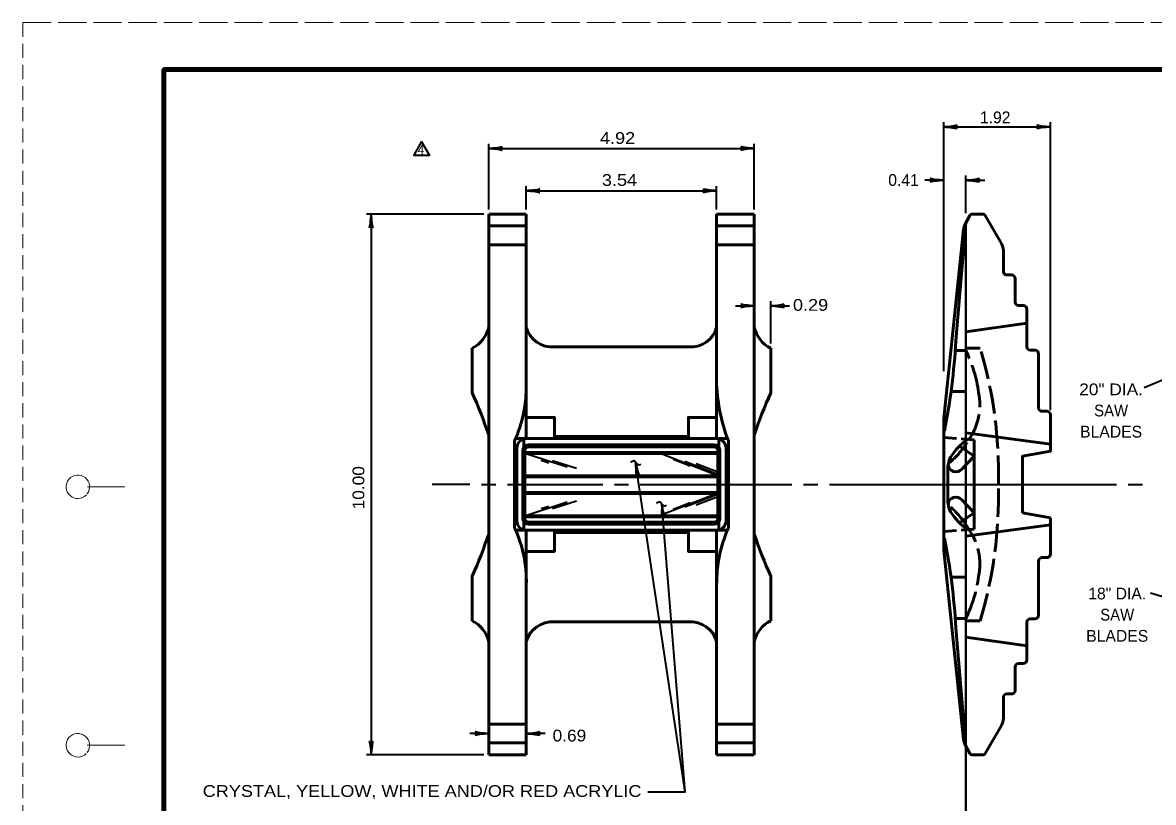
# Model space of a CAD drawing. Extents: x -76 to 604, y -53 to 387.
# Drawn here: x -76.2 to 164.4, y 221.3 to 387.2 of the extents above; entities that cross this region are included whole.
import ezdxf
from ezdxf.enums import TextEntityAlignment as Align

# ---------------------------------------------------------------- set-up
doc = ezdxf.new("R2010")
doc.units = 0
doc.linetypes.add('LONG_DASHED', pattern=[7.5, 6, -1.5])
doc.linetypes.add('MEDIUM_DASHED', pattern=[4.5, 3, -1.5])
doc.layers.add('1', color=7, linetype='Continuous', lineweight=53)
doc.layers.add('61', color=7, linetype='Continuous', lineweight=35)

msp = doc.modelspace()

# ---------------------------------------------------------------- linework, layer by layer
at = {"layer": '1', "linetype": 'MEDIUM_DASHED', "lineweight": 13}
msp.add_line((-76.095, 387.171), (-76.155, -52.869), dxfattribs=at)
at = {"layer": '1', "lineweight": 35}
for p, q in [((119.82, 312.981), (119.82, 365.981)), ((142.514, 304.727), (142.514, 365.981)), ((119.82, 364.981), (142.514, 364.981)), ((23.014, 347.405), (23.014, 361.405)), ((79.514, 347.405), (79.514, 361.405)), ((23.014, 360.405), (79.514, 360.405)), ((124.57, 346.63), (124.57, 354.63)), ((31.014, 347.405), (31.014, 352.405)), ((31.014, 351.405), (71.514, 351.405)), ((71.514, 347.405), (71.514, 352.405)), ((119.82, 353.63), (115.82, 353.63)), ((124.57, 353.63), (128.57, 353.63)), ((22.014, 346.405), (-2.986, 346.405)), ((-1.986, 346.405), (-1.986, 231.405)), ((83.014, 318.905), (83.014, 327.905)), ((75.514, 326.905), (79.514, 326.905)), ((83.014, 326.905), (87.014, 326.905)), ((187.781, 320.006), (162.509, 309.473)), ((30.514, 295.655), (39.731, 292.624)), ((34.199, 294.041), (35.812, 293.51)), ((36.591, 294.04), (41.716, 292.354)), ((72.014, 290.655), (59.111, 295.661)), ((65.86, 292.812), (62.276, 294.203)), ((72.109, 290.898), (64.711, 293.768)), ((72.014, 291.446), (67.176, 293.323)), ((19.014, 288.905), (11.014, 288.905)), ((21.514, 288.905), (24.514, 288.905)), ((27.014, 288.905), (47.264, 288.905)), ((49.764, 288.905), (52.764, 288.905)), ((49.764, 288.905), (52.764, 288.905)), ((55.264, 288.905), (87.514, 288.905)), ((90.014, 288.905), (93.014, 288.905)), ((95.514, 288.905), (156.606, 288.905)), ((159.106, 288.905), (162.106, 288.905)), ((72.014, 287.155), (59.111, 282.15)), ((72.109, 286.912), (64.711, 284.043)), ((72.014, 286.365), (67.176, 284.488)), ((30.514, 282.155), (39.731, 285.187)), ((34.199, 283.77), (35.812, 284.301)), ((36.591, 283.771), (41.716, 285.457)), ((64.785, 223.535), (59.887, 284.722)), ((65.86, 284.998), (62.276, 283.608)), ((176.879, 261.76), (163.832, 265.776)), ((23.014, 235.905), (19.014, 235.905)), ((35.014, 235.905), (31.014, 235.905)), ((22.014, 231.405), (-2.986, 231.405))]:
    msp.add_line(p, q, dxfattribs=at)
at = {"layer": '1'}
for p, q in [((23.014, 346.405), (23.014, 231.405)), ((23.014, 346.405), (31.014, 346.405)), ((31.014, 346.405), (31.014, 298.655)), ((71.514, 346.405), (79.514, 346.405)), ((71.514, 346.405), (71.514, 298.655)), ((79.514, 346.405), (79.514, 231.405)), ((124.57, 344.63), (122.41, 319.436)), ((125.373, 346.14), (124.38, 344.271)), ((125.815, 346.405), (128.226, 346.405)), ((128.659, 346.155), (132.113, 340.173)), ((23.014, 343.905), (31.014, 343.905)), ((71.514, 343.905), (79.514, 343.905)), ((124.045, 343.177), (119.82, 302.981)), ((23.014, 339.905), (31.014, 339.905)), ((71.514, 339.905), (79.514, 339.905)), ((132.514, 338.673), (132.514, 334.227)), ((133.264, 333.477), (134.264, 333.477)), ((135.014, 332.727), (135.014, 327.727)), ((135.764, 326.977), (136.764, 326.977)), ((137.514, 326.227), (137.514, 318.227)), ((124.57, 321.405), (137.514, 323.227)), ((19.514, 317.905), (19.514, 308.405)), ((37.014, 318.155), (65.514, 318.155)), ((83.014, 317.905), (83.014, 308.405)), ((124.57, 317.905), (127.57, 317.905)), ((124.57, 317.405), (122.236, 317.405)), ((138.264, 317.477), (139.264, 317.477)), ((140.014, 316.727), (140.014, 305.227)), ((124.57, 308.655), (121.384, 308.655)), ((140.764, 304.477), (141.764, 304.477)), ((119.82, 302.981), (119.82, 288.905)), ((28.734, 298.655), (73.827, 298.655)), ((30.514, 296.155), (30.514, 298.592)), ((72.014, 296.155), (72.014, 298.592)), ((122.572, 298.694), (119.82, 298.905)), ((126.32, 298.405), (123.569, 298.617)), ((142.514, 297.477), (124.57, 299.905)), ((126.32, 298.405), (126.32, 288.905)), ((28.514, 298.155), (28.514, 279.655)), ((29.014, 296.655), (29.014, 281.155)), ((73.514, 296.655), (73.514, 281.155)), ((74.014, 298.155), (74.014, 279.655)), ((123.219, 297.082), (126.32, 294.914)), ((126.32, 294.914), (123.678, 292.189)), ((120.685, 291.936), (120.685, 288.905)), ((119.82, 274.83), (119.82, 288.905)), ((120.685, 285.874), (120.685, 288.905)), ((126.32, 279.405), (126.32, 288.905)), ((136.606, 282.875), (136.606, 288.905)), ((30.514, 279.219), (30.514, 281.655)), ((72.014, 279.219), (72.014, 281.655)), ((142.514, 281.834), (136.606, 282.875)), ((142.514, 274.084), (142.514, 281.834)), ((28.742, 279.155), (73.799, 279.155)), ((31.014, 279.155), (31.014, 231.405)), ((71.514, 279.155), (71.514, 231.405)), ((122.572, 279.117), (119.82, 278.905)), ((126.32, 279.405), (123.569, 279.194)), ((142.514, 280.334), (124.57, 277.905)), ((124.045, 234.634), (119.82, 274.83)), ((140.014, 261.084), (140.014, 272.584)), ((140.764, 273.334), (141.764, 273.334)), ((19.514, 269.405), (19.514, 259.905)), ((83.014, 269.405), (83.014, 259.905)), ((124.57, 269.155), (121.485, 269.155)), ((124.57, 260.405), (122.236, 260.405)), ((124.57, 259.905), (127.57, 259.905)), ((138.264, 260.334), (139.264, 260.334)), ((37.014, 259.655), (65.514, 259.655)), ((124.57, 233.181), (122.41, 258.375)), ((137.514, 251.583), (137.514, 259.584)), ((124.57, 256.405), (137.514, 254.583)), ((135.764, 250.833), (136.764, 250.833)), ((135.014, 245.083), (135.014, 250.083)), ((132.514, 239.137), (132.514, 243.583)), ((133.264, 244.333), (134.264, 244.333)), ((23.014, 237.905), (31.014, 237.905)), ((71.514, 237.905), (79.514, 237.905)), ((128.659, 231.655), (132.113, 237.637)), ((23.014, 233.905), (31.014, 233.905)), ((71.514, 233.905), (79.514, 233.905)), ((125.373, 231.671), (124.38, 233.539)), ((23.014, 231.405), (31.014, 231.405)), ((71.514, 231.405), (79.514, 231.405)), ((125.815, 231.405), (128.226, 231.405))]:
    msp.add_line(p, q, dxfattribs=at)
at = {"layer": '1', "lineweight": 40}
for p, q in [((124.57, 321.405), (124.57, 344.63)), ((124.57, 299.905), (124.57, 321.405)), ((124.57, 299.905), (124.57, 277.905)), ((124.57, 277.905), (124.57, 256.405)), ((124.57, 256.405), (124.57, 162.127))]:
    msp.add_line(p, q, dxfattribs=at)
at = {"layer": '1', "lineweight": 106}
for p, q in [((37.014, 298.905), (65.514, 298.905)), ((37.014, 278.905), (65.514, 278.905))]:
    msp.add_line(p, q, dxfattribs=at)
at = {"layer": '1', "lineweight": 140}
for p, q in [((30.514, 296.155), (30.514, 281.655)), ((31.514, 297.155), (71.014, 297.155)), ((72.014, 296.155), (72.014, 281.655)), ((31.514, 280.655), (71.014, 280.655))]:
    msp.add_line(p, q, dxfattribs=at)
at = {"layer": '1', "lineweight": 70}
for p, q in [((30.514, 295.655), (72.014, 295.655)), ((30.514, 290.655), (72.014, 290.655)), ((30.514, 287.155), (72.014, 287.155)), ((30.514, 282.155), (72.014, 282.155))]:
    msp.add_line(p, q, dxfattribs=at)
at = {"layer": '1', "lineweight": 35}
msp.add_lwpolyline([(8.731, 361.843), (7.065, 358.957), (10.398, 358.957)], close=True, dxfattribs=at)
at = {"layer": '1'}
for points in [[(31.014, 303.155), (37.014, 303.155), (37.014, 298.655)], [(71.514, 303.155), (65.514, 303.155), (65.514, 298.655)], [(142.514, 303.727), (142.514, 295.977), (136.606, 294.935), (136.606, 288.905)], [(123.219, 280.729), (126.32, 282.897), (123.678, 285.622)], [(31.014, 274.655), (37.014, 274.655), (37.014, 279.155)], [(71.514, 274.655), (65.514, 274.655), (65.514, 279.155)]]:
    msp.add_lwpolyline(points, dxfattribs=at)
at = {"layer": '1', "lineweight": 35}
msp.add_lwpolyline([(56.866, 223.535), (64.785, 223.535), (54.283, 293.639)], dxfattribs=at)
at = {"layer": '1'}
for centre, radius, start, end in [((127.029, 342.863), 3, 152.00256, 174.00112), ((125.815, 345.905), 0.5, 90, 151.99902), ((128.226, 345.905), 0.5, 29.99996, 90), ((129.514, 338.673), 3, 0, 29.99889), ((133.264, 334.227), 0.75, 180, 270), ((134.264, 332.727), 0.75, 0, 90), ((135.764, 327.727), 0.75, 180, 270), ((136.764, 326.227), 0.75, 0, 90), ((16.642, 323.75), 6.513, 296.1695, 348.08052), ((36.533, 323.836), 5.702, 194.53754, 274.84004), ((65.996, 323.836), 5.702, 265.15996, 345.46246), ((85.887, 323.75), 6.513, 191.91947, 243.8305), ((-17.565, 327.311), 140.196, 348.89486, 356.77977), ((138.264, 318.227), 0.75, 180, 270), ((139.264, 316.727), 0.75, 0, 90), ((-67.769, 269.281), 95.651, 18.35708, 24.14393), ((2.598, 309.815), 28.419, 335.77748, 0.68594), ((109.997, 311.912), 38.523, 182.6139, 200.92268), ((170.298, 269.281), 95.651, 155.85607, 161.64292), ((140.764, 305.227), 0.75, 180, 270), ((141.764, 303.727), 0.75, 0, 90), ((31.014, 296.655), 2, 90, 180), ((71.514, 296.655), 2, 0, 90), ((132.787, 287.26), 13.712, 124.9209, 146.94083), ((126.563, 292.126), 5.88, 153.61326, 181.85243), ((122.404, 293.287), 1.683, 189.12032, 319.23908), ((126.563, 285.684), 5.88, 178.14757, 206.38674), ((122.404, 284.524), 1.683, 40.76092, 170.87968), ((132.787, 290.551), 13.712, 213.05917, 235.0791), ((4.286, 268.347), 26.737, 358.51686, 25.01972), ((31.014, 281.155), 2, 180, 270), ((71.514, 281.155), 2, 270, 0), ((100.824, 267.81), 29.31, 156.16183, 180.30159), ((-67.769, 308.529), 95.651, 335.85607, 341.64292), ((170.298, 308.529), 95.651, 198.35708, 204.14393), ((-17.565, 250.5), 140.196, 3.22023, 11.10514), ((140.764, 272.584), 0.75, 90, 180), ((141.764, 274.084), 0.75, 270, 0), ((16.642, 254.06), 6.513, 11.91947, 63.8305), ((85.887, 254.06), 6.513, 116.1695, 168.08052), ((138.264, 259.584), 0.75, 90, 180), ((139.264, 261.084), 0.75, 270, 0), ((36.533, 253.974), 5.702, 85.15996, 165.46246), ((65.996, 253.974), 5.702, 14.53754, 94.84004), ((135.764, 250.083), 0.75, 90, 180), ((136.764, 251.583), 0.75, 270, 0), ((133.264, 243.583), 0.75, 90, 180), ((134.264, 245.083), 0.75, 270, 0), ((129.514, 239.137), 3, 330.00111, 0), ((127.029, 234.948), 3, 185.99888, 207.99744), ((125.815, 231.905), 0.5, 208.00098, 270), ((128.226, 231.905), 0.5, 270, 330.00004)]:
    msp.add_arc(centre, radius, start, end, dxfattribs=at)
at = {"layer": '1', "linetype": 'LONG_DASHED'}
for centre, radius, start, end in [((39.573, 291.373), 91.91, 358.54282, 16.77851), ((96.395, 304.041), 31.184, 8.14074, 25.37606), ((114.429, 305.925), 13.083, 324.73456, 11.15942), ((109.07, 307.685), 18.549, 309.47136, 329.86035), ((39.573, 286.437), 91.91, 343.22149, 1.45718), ((109.07, 270.126), 18.549, 30.13965, 50.52864), ((114.429, 271.886), 13.083, 348.84058, 35.26544), ((96.395, 273.77), 31.184, 334.62394, 351.85926)]:
    msp.add_arc(centre, radius, start, end, dxfattribs=at)
at = {"layer": '1', "lineweight": 140}
for centre, start, end in [((31.514, 296.155), 90, 180), ((71.014, 296.155), 0, 90), ((31.514, 281.655), 180, 270), ((71.014, 281.655), 270, 0)]:
    msp.add_arc(centre, 1, start, end, dxfattribs=at)
at = {"layer": '1', "lineweight": 40}
for centre, major_axis, ratio, start_param, end_param in [((120.941, 364.769), (-1.756, 0.176), 0.07063, 3.1407148, 5.41811), ((120.941, 364.769), (-1.756, 0.176), 0.07063, 3.1407148, 5.41811), ((120.912, 365.257), (-1.786, -0.156), 0.122415, 0.8963533, 3.1415927), ((120.912, 365.257), (-1.786, -0.156), 0.122415, 0.8963533, 3.1415927), ((141.423, 364.705), (1.786, 0.156), 0.122415, 0.8963533, 3.1415927), ((141.423, 364.705), (1.786, 0.156), 0.122415, 0.8963533, 3.1415927), ((141.394, 365.193), (1.756, -0.176), 0.07063, 3.1407148, 5.41811), ((141.394, 365.193), (1.756, -0.176), 0.07063, 3.1407148, 5.41811), ((24.135, 360.194), (-1.756, 0.176), 0.07063, 3.1407148, 5.41811), ((24.135, 360.194), (-1.756, 0.176), 0.07063, 3.1407148, 5.41811), ((24.106, 360.682), (-1.786, -0.156), 0.122415, 0.8963533, 3.1415927), ((24.106, 360.682), (-1.786, -0.156), 0.122415, 0.8963533, 3.1415927), ((78.423, 360.129), (1.786, 0.156), 0.122415, 0.8963533, 3.1415927), ((78.423, 360.129), (1.786, 0.156), 0.122415, 0.8963533, 3.1415927), ((78.394, 360.617), (1.756, -0.176), 0.07063, 3.1407148, 5.41811), ((78.394, 360.617), (1.756, -0.176), 0.07063, 3.1407148, 5.41811), ((118.7, 353.841), (1.756, -0.176), 0.07063, 3.1407148, 5.41811), ((125.662, 353.906), (-1.786, -0.156), 0.122415, 0.8963533, 3.1415927), ((32.135, 351.194), (-1.756, 0.176), 0.07063, 3.1407148, 5.41811), ((32.106, 351.682), (-1.786, -0.156), 0.122415, 0.8963533, 3.1415927), ((70.423, 351.129), (1.786, 0.156), 0.122415, 0.8963533, 3.1415927), ((70.394, 351.617), (1.756, -0.176), 0.07063, 3.1407148, 5.41811), ((118.729, 353.353), (1.786, 0.156), 0.122415, 0.8963533, 3.1415927), ((125.691, 353.418), (-1.756, 0.176), 0.07063, 3.1407148, 5.41811), ((-2.197, 345.285), (0.176, 1.756), 0.07063, 3.1407148, 5.41811), ((-2.197, 345.285), (0.176, 1.756), 0.07063, 3.1407148, 5.41811), ((-1.709, 345.314), (-0.156, 1.786), 0.122415, 0.8963533, 3.1415927), ((-1.709, 345.314), (-0.156, 1.786), 0.122415, 0.8963533, 3.1415927), ((78.394, 327.117), (1.756, -0.176), 0.07063, 3.1407148, 5.41811), ((78.394, 327.117), (1.756, -0.176), 0.07063, 3.1407148, 5.41811), ((84.106, 327.182), (-1.786, -0.156), 0.122415, 0.8963533, 3.1415927), ((84.106, 327.182), (-1.786, -0.156), 0.122415, 0.8963533, 3.1415927), ((78.423, 326.629), (1.786, 0.156), 0.122415, 0.8963533, 3.1415927), ((78.423, 326.629), (1.786, 0.156), 0.122415, 0.8963533, 3.1415927), ((84.135, 326.694), (-1.756, 0.176), 0.07063, 3.1407148, 5.41811), ((84.135, 326.694), (-1.756, 0.176), 0.07063, 3.1407148, 5.41811), ((54.24, 292.499), (0.086, -1.763), 0.07063, 6.2823074, 8.5597026), ((54.718, 292.601), (-0.419, 1.743), 0.122415, 0.8963533, 3.1415927), ((59.765, 283.588), (0.035, 1.765), 0.07063, 3.1407148, 5.41811), ((60.249, 283.656), (-0.298, 1.768), 0.122415, 0.8963533, 3.1415927), ((21.923, 235.629), (1.786, 0.156), 0.122415, 0.8963533, 3.1415927), ((21.894, 236.117), (1.756, -0.176), 0.07063, 3.1407148, 5.41811), ((32.135, 235.694), (-1.756, 0.176), 0.07063, 3.1407148, 5.41811), ((32.106, 236.182), (-1.786, -0.156), 0.122415, 0.8963533, 3.1415927), ((-2.262, 232.497), (0.156, -1.786), 0.122415, 0.8963533, 3.1415927), ((-2.262, 232.497), (0.156, -1.786), 0.122415, 0.8963533, 3.1415927), ((-1.774, 232.526), (-0.176, -1.756), 0.07063, 3.1407148, 5.41811), ((-1.774, 232.526), (-0.176, -1.756), 0.07063, 3.1407148, 5.41811)]:
    msp.add_ellipse(centre, major_axis=major_axis, ratio=ratio, start_param=start_param, end_param=end_param, dxfattribs=at)
at = {"layer": '1', "lineweight": 35}
for points in [[(53.278, 293.646), (53.857, 293.977), (54.485, 293.414), (55.039, 293.116), (55.387, 293.315)], [(58.738, 284.906), (59.317, 285.237), (59.946, 284.675), (60.5, 284.377), (60.847, 284.575)]]:
    msp.add_spline(points, degree=3, dxfattribs=at)
at = {"layer": '61', "linetype": 'LONG_DASHED', "lineweight": 13}
msp.add_line((-76.095, 387.171), (603.925, 387.171), dxfattribs=at)
at = {"layer": '61', "lineweight": 13}
for p, q in [((-62.375, 288.411), (-54.395, 288.431)), ((-62.395, 233.411), (-54.395, 233.411))]:
    msp.add_line(p, q, dxfattribs=at)
at = {"layer": '61', "lineweight": 158}
msp.add_lwpolyline([(592.945, 377.171), (-46.095, 377.171), (-46.095, -42.849)], dxfattribs=at)
at = {"layer": '61', "lineweight": 13}
for centre, end in [((-64.397, 288.412), 316.23216), ((-64.397, 233.412), 315.37577)]:
    msp.add_arc(centre, 2.5, 323.13009, end, dxfattribs=at)

# ---------------------------------------------------------------- texts
at = {"layer": '1'}
for s, p in [('1.92', (130.778, 365.765)), ('0.41', (111.276, 352.439)), ('BLADES', (155.442, 298.889)), ('18" DIA.', (156.743, 264.446)), ('BLADES', (156.743, 255.446))]:
    msp.add_text(s, height=2.5, dxfattribs=at).set_placement(p, align=Align.CENTER)
for s, height, width, p in [('4.92', 2.5, 1.15, (50.433, 361.369)), ('4', 2, 0.95, (8.608, 359.159)), ('3.54', 2.5, 1.15, (50.845, 352.439)), ('0.29', 2.5, 1.15, (91.498, 325.858)), ('20" DIA.', 2.5, 1.1, (155.442, 307.889)), ('SAW', 2.5, 0.95, (155.442, 303.389)), ('SAW', 2.5, 0.95, (156.743, 259.946)), ('0.69', 2.5, 1.1, (40.189, 234.23))]:
    msp.add_text(s, height=height, dxfattribs=dict(at, width=width)).set_placement(p, align=Align.CENTER)
at = {"layer": '1', "width": 1.1}
msp.add_text('10.00', height=2.5, rotation=90, dxfattribs=at).set_placement((-3.451, 288.208), align=Align.CENTER)
at = {"layer": '1', "width": 1.15}
msp.add_text('CRYSTAL, YELLOW, WHITE AND/OR RED ACRYLIC', height=2.5, dxfattribs=at).set_placement((-37.829, 222.431))

doc.saveas('drawing.dxf')
